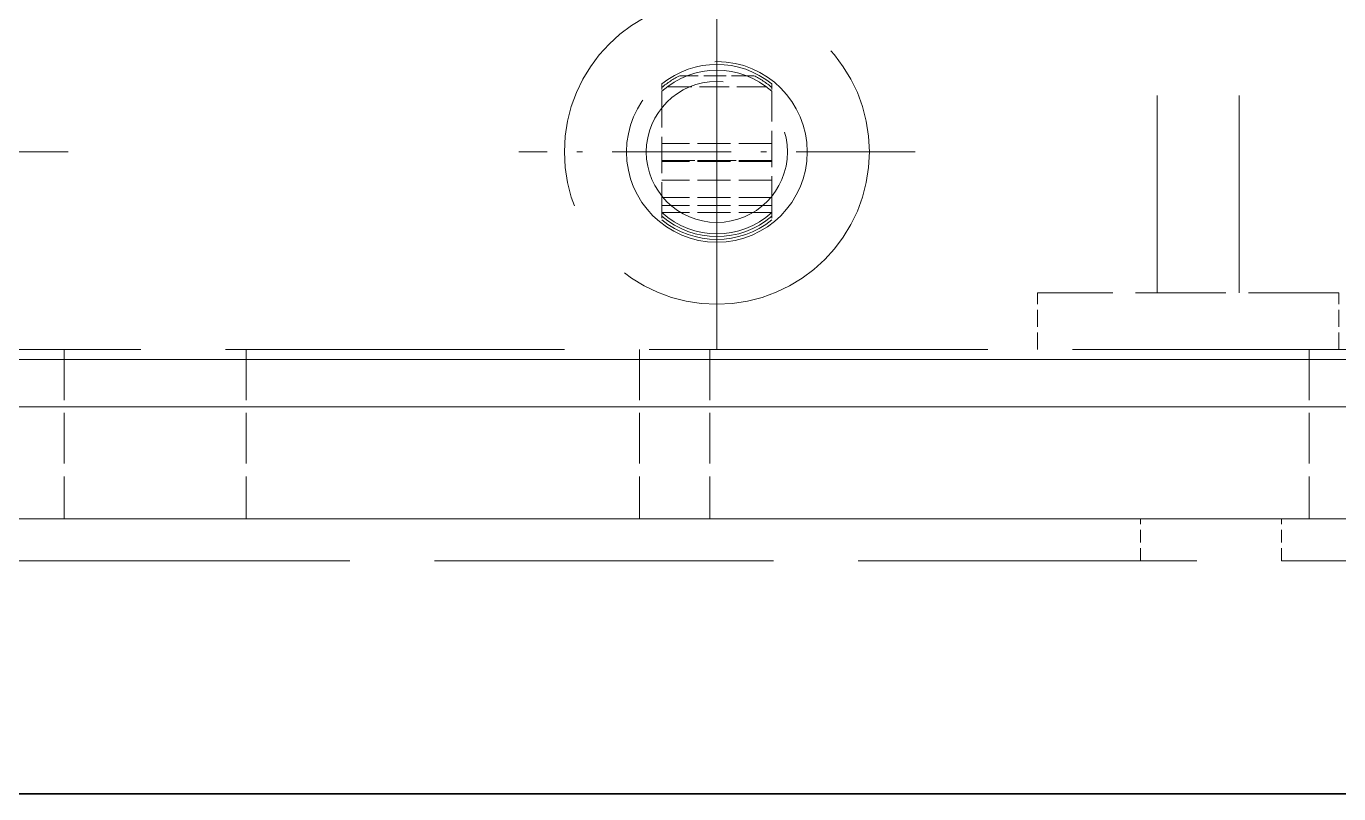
# Model space of a CAD drawing. Extents: x 23 to 587, y 4 to 413.
# Drawn here: x 142.68 to 165.92, y 88.35 to 101.95 of the extents above; entities that cross this region are included whole.
import ezdxf

# ---------------------------------------------------------------- set-up
doc = ezdxf.new("R2010")
doc.units = 0
doc.linetypes.add('DASHDOT', pattern=[18.5, 12, -3, 0.5, -3])
doc.linetypes.add('DASHED', pattern=[15, 12, -3])
doc.layers.get('0').update_dxf_attribs({"lineweight": 13})

# ---------------------------------------------------------------- blocks, each defined once
blk = doc.blocks.new('BLOCK418')
at = {"color": 7, "linetype": 'DASHDOT', "lineweight": 13, "ltscale": 0.351}
for p, q in [((99.39, 95.82), (99.39, 81.78)), ((106.41, 88.8), (92.37, 88.8))]:
    blk.add_line(p, q, dxfattribs=at)
blk = doc.blocks.new('BLOCK420')
at = {"color": 7, "linetype": 'DASHDOT', "lineweight": 13, "ltscale": 0.351}
for p, q in [((69.39, 95.82), (69.39, 81.78)), ((76.41, 88.8), (62.37, 88.8))]:
    blk.add_line(p, q, dxfattribs=at)
blk = doc.blocks.new('BLOCK424')
at = {"color": 7, "linetype": 'DASHED', "lineweight": 13}
for p, q in [((114.988, 105.8), (114.988, 83.8)), ((114.988, 105.8), (114.988, 83.8)), ((117.888, 105.8), (117.888, 83.8)), ((117.888, 105.8), (117.888, 83.8)), ((21.99, 81.8), (126.79, 81.8)), ((-67.61, 79.759), (556.39, 79.759)), ((14.39, 75.8), (474.39, 75.8)), ((14.39, 75.8), (474.39, 75.8)), ((21.99, 75.8), (126.79, 75.8)), ((14.39, 74.3), (474.39, 74.3))]:
    blk.add_line(p, q, dxfattribs=at)
at = {"color": 7, "linetype": 'DASHED', "lineweight": 13, "ltscale": 0.365387}
blk.add_line((99.39, 81.8), (99.39, 96.415), dxfattribs=at)
at = {"color": 7, "linetype": 'DASHED', "lineweight": 13, "ltscale": 0.006584}
for p, q in [((97.44, 91.21), (97.44, 90.947)), ((101.34, 91.21), (101.34, 90.947)), ((97.44, 86.653), (97.44, 86.39)), ((101.34, 86.653), (101.34, 86.39))]:
    blk.add_line(p, q, dxfattribs=at)
at = {"color": 7, "linetype": 'DASHED', "lineweight": 13, "ltscale": 0.065383}
blk.add_line((100.698, 91.5), (98.082, 91.5), dxfattribs=at)
at = {"color": 7, "linetype": 'DASHED', "lineweight": 13, "ltscale": 0.107325}
for p, q in [((97.44, 90.947), (97.44, 86.653)), ((101.34, 86.653), (101.34, 90.947))]:
    blk.add_line(p, q, dxfattribs=at)
at = {"color": 7, "linetype": 'DASHED', "lineweight": 13, "ltscale": 0.088318}
blk.add_line((101.156, 91.1), (97.624, 91.1), dxfattribs=at)
at = {"color": 7, "linetype": 'DASHED', "lineweight": 13, "ltscale": 0.0975}
for p, q in [((101.34, 89.1), (97.44, 89.1)), ((101.34, 88.5), (97.44, 88.5)), ((97.44, 88.499), (101.34, 88.499)), ((101.34, 88.455), (97.44, 88.455)), ((101.34, 87.8), (97.44, 87.8)), ((101.34, 87.184), (97.44, 87.184)), ((101.34, 86.9), (97.44, 86.9)), ((101.34, 86.653), (97.44, 86.653))]:
    blk.add_line(p, q, dxfattribs=at)
at = {"color": 7, "linetype": 'DASHED', "lineweight": 13, "ltscale": 0.05}
for p, q in [((110.744, 81.8), (110.744, 83.8)), ((110.744, 81.8), (110.744, 83.8)), ((121.416, 81.8), (121.416, 83.8))]:
    blk.add_line(p, q, dxfattribs=at)
at = {"color": 7, "linetype": 'DASHED', "lineweight": 13, "ltscale": 0.266794}
blk.add_line((121.416, 83.8), (110.744, 83.8), dxfattribs=at)
at = {"color": 7, "lineweight": 13}
for p, q in [((-67.61, 81.441), (556.39, 81.441)), ((-67.61, 79.759), (556.39, 79.759))]:
    blk.add_line(p, q, dxfattribs=at)
at = {"color": 7, "linetype": 'DASHED', "lineweight": 13, "ltscale": 0.15}
for p, q in [((76.275, 81.8), (76.275, 75.8)), ((82.72, 81.8), (82.72, 75.8)), ((96.655, 81.8), (96.655, 75.8)), ((99.146, 81.8), (99.146, 75.8)), ((120.371, 81.8), (120.371, 75.8))]:
    blk.add_line(p, q, dxfattribs=at)
at = {"color": 7, "linetype": 'DASHED', "lineweight": 13, "ltscale": 0.0375}
for p, q in [((114.39, 74.3), (114.39, 75.8)), ((119.39, 74.3), (119.39, 75.8))]:
    blk.add_line(p, q, dxfattribs=at)
at = {"color": 7, "lineweight": 35}
blk.add_line((-67.61, 66.05), (556.39, 66.05), dxfattribs=at)
at = {"color": 7, "linetype": 'DASHED', "lineweight": 13}
for radius in [5.4, 3.2, 2.5]:
    blk.add_circle((99.39, 88.8), radius, dxfattribs=at)
for radius, start, end in [(3.1, 51.0212, 128.9788), (2.9, 47.7464, 132.2536), (3, 115.8419, 130.5416), (3, 49.4584, 64.1581), (2.9, 227.7464, 312.2536), (3, 229.4584, 310.5416), (3.1, 231.0212, 308.9788)]:
    blk.add_arc((99.39, 88.8), radius, start, end, dxfattribs=at)

msp = doc.modelspace()

# ---------------------------------------------------------------- block references
at = {"lineweight": 0, "xscale": 0.5, "yscale": 0.5, "zscale": 0.5}
for name in ['BLOCK424', 'BLOCK420', 'BLOCK418']:
    msp.add_blockref(name, (105.216, 55.325), dxfattribs=at)

doc.saveas('drawing.dxf')
